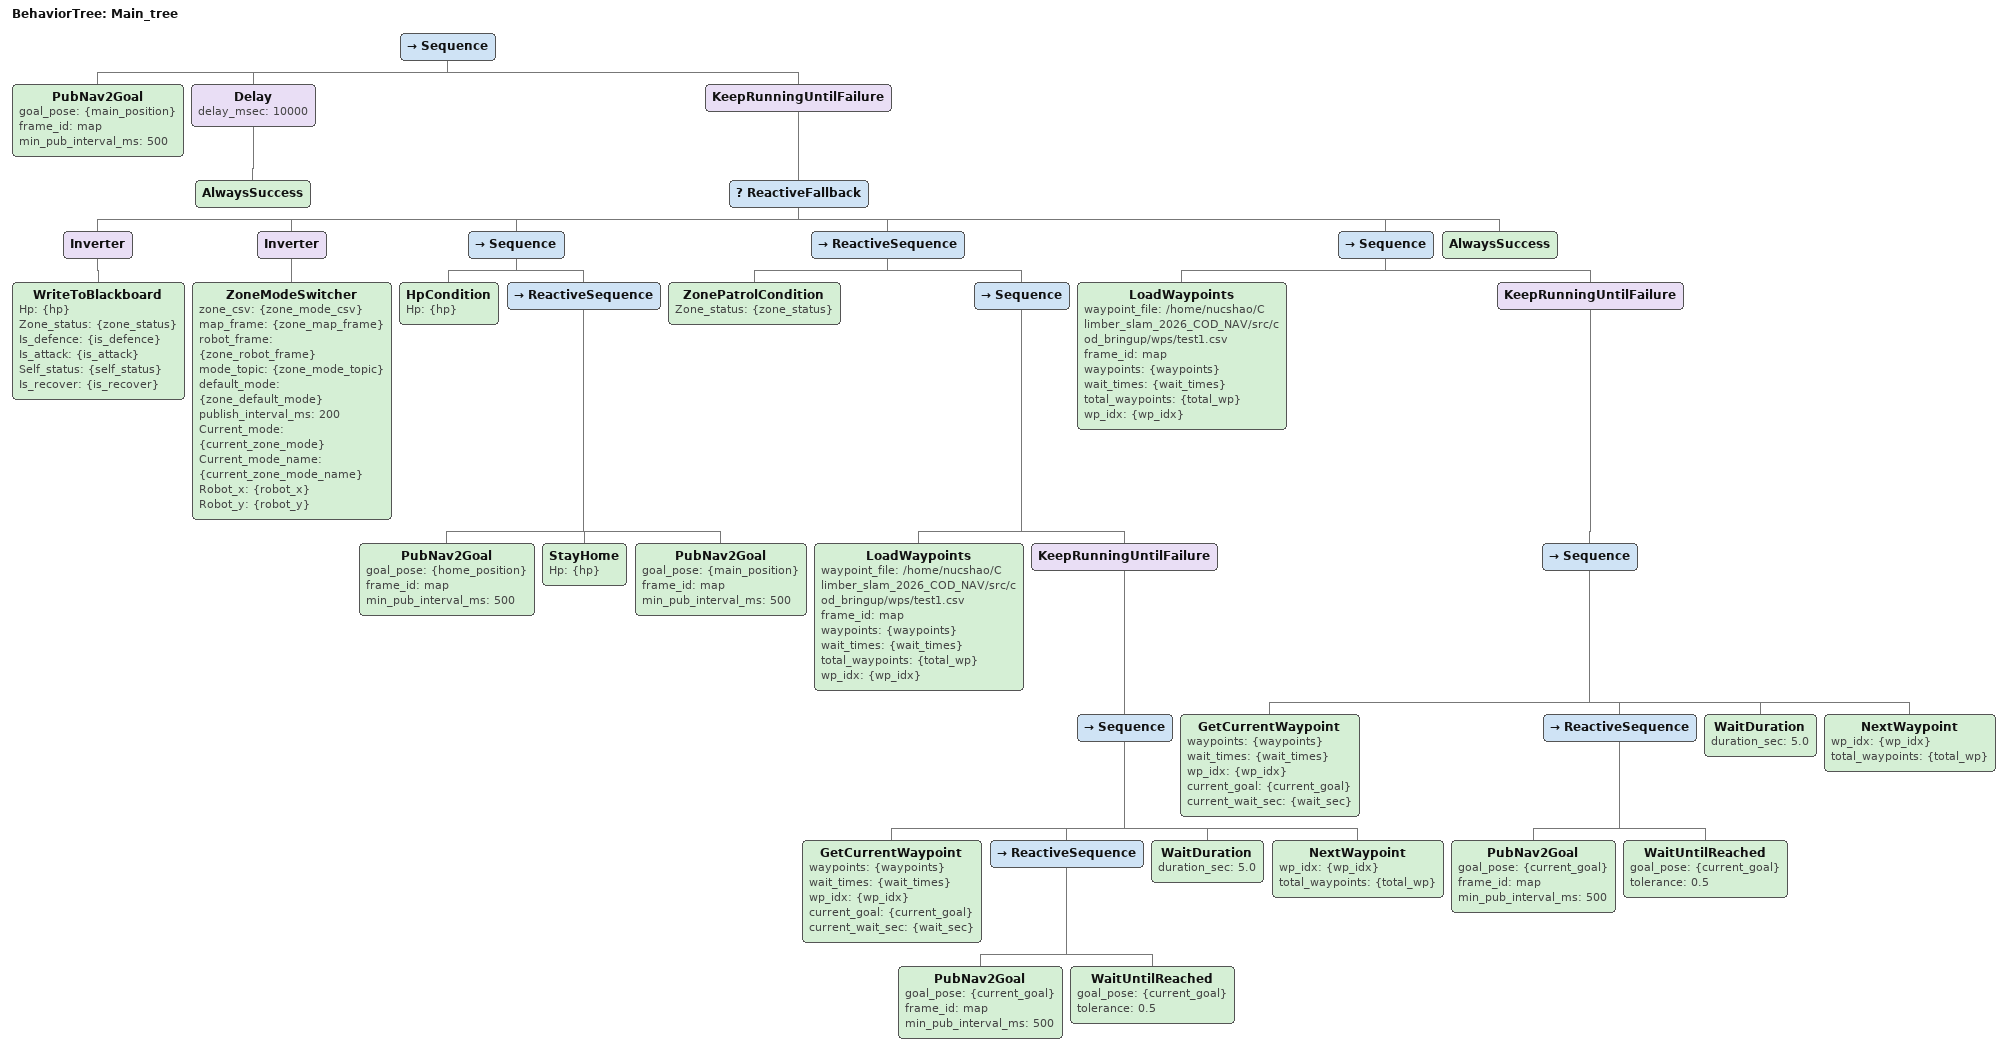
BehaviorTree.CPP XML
<?xml version="1.0" encoding="UTF-8"?>
<root BTCPP_format="4"
      main_tree_to_execute="Main_tree">
  <BehaviorTree ID="Main_tree">
    <Sequence>
      <PubNav2Goal goal_pose="{main_position}"
                   frame_id="map"
                   min_pub_interval_ms="500"/>
      <Delay delay_msec="10000">
        <AlwaysSuccess/>
      </Delay>
      <KeepRunningUntilFailure>
        <ReactiveFallback>
          <Inverter>
            <WriteToBlackboard Hp="{hp}"
                               Zone_status="{zone_status}"
                               Is_defence="{is_defence}"
                               Is_attack="{is_attack}"
                               Self_status="{self_status}"
                               Is_recover="{is_recover}"/>
          </Inverter>
          <Inverter>
            <ZoneModeSwitcher zone_csv="{zone_mode_csv}"
                              map_frame="{zone_map_frame}"
                              robot_frame="{zone_robot_frame}"
                              mode_topic="{zone_mode_topic}"
                              default_mode="{zone_default_mode}"
                              publish_interval_ms="200"
                              Current_mode="{current_zone_mode}"
                              Current_mode_name="{current_zone_mode_name}"
                              Robot_x="{robot_x}"
                              Robot_y="{robot_y}"/>
          </Inverter>
          <Sequence>
            <HpCondition Hp="{hp}"/>
            <ReactiveSequence>
              <PubNav2Goal goal_pose="{home_position}"
                           frame_id="map"
                           min_pub_interval_ms="500"/>
              <StayHome Hp="{hp}"/>
              <PubNav2Goal goal_pose="{main_position}"
                           frame_id="map"
                           min_pub_interval_ms="500"/>
            </ReactiveSequence>
          </Sequence>
          <ReactiveSequence>
            <ZonePatrolCondition Zone_status="{zone_status}"/>
            <Sequence>
              <LoadWaypoints waypoint_file="/home/nucshao/Climber_slam_2026_COD_NAV/src/cod_bringup/wps/test1.csv"
                             frame_id="map"
                             waypoints="{waypoints}"
                             wait_times="{wait_times}"
                             total_waypoints="{total_wp}"
                             wp_idx="{wp_idx}"/>
              <KeepRunningUntilFailure>
                <Sequence>
                  <GetCurrentWaypoint waypoints="{waypoints}"
                                      wait_times="{wait_times}"
                                      wp_idx="{wp_idx}"
                                      current_goal="{current_goal}"
                                      current_wait_sec="{wait_sec}"/>
                  <ReactiveSequence>
                    <PubNav2Goal goal_pose="{current_goal}"
                                 frame_id="map"
                                 min_pub_interval_ms="500"/>
                    <WaitUntilReached goal_pose="{current_goal}"
                                      tolerance="0.5"/>
                  </ReactiveSequence>
                  <WaitDuration duration_sec="5.0"/>
                  <NextWaypoint wp_idx="{wp_idx}"
                                total_waypoints="{total_wp}"/>
                </Sequence>
              </KeepRunningUntilFailure>
            </Sequence>
          </ReactiveSequence>
          <Sequence>
            <LoadWaypoints waypoint_file="/home/nucshao/Climber_slam_2026_COD_NAV/src/cod_bringup/wps/test1.csv"
                           frame_id="map"
                           waypoints="{waypoints}"
                           wait_times="{wait_times}"
                           total_waypoints="{total_wp}"
                           wp_idx="{wp_idx}"/>
            <KeepRunningUntilFailure>
              <Sequence>
                <GetCurrentWaypoint waypoints="{waypoints}"
                                    wait_times="{wait_times}"
                                    wp_idx="{wp_idx}"
                                    current_goal="{current_goal}"
                                    current_wait_sec="{wait_sec}"/>
                <ReactiveSequence>
                  <PubNav2Goal goal_pose="{current_goal}"
                               frame_id="map"
                               min_pub_interval_ms="500"/>
                  <WaitUntilReached goal_pose="{current_goal}"
                                    tolerance="0.5"/>
                </ReactiveSequence>
                <WaitDuration duration_sec="5.0"/>
                <NextWaypoint wp_idx="{wp_idx}"
                              total_waypoints="{total_wp}"/>
              </Sequence>
            </KeepRunningUntilFailure>
          </Sequence>
          <AlwaysSuccess/>
        </ReactiveFallback>
      </KeepRunningUntilFailure>
    </Sequence>
  </BehaviorTree>

</root>
